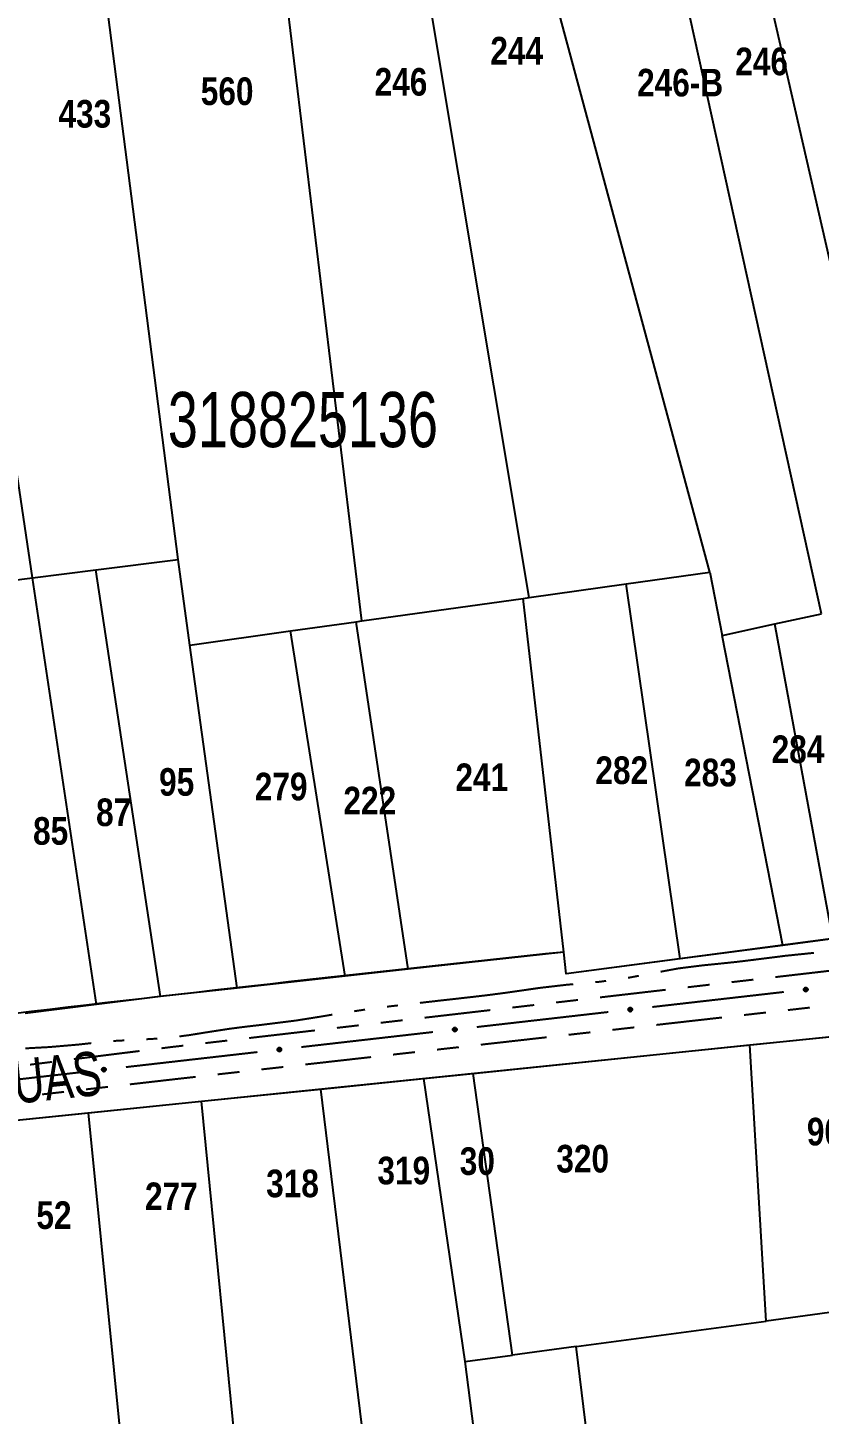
# Model space of a CAD drawing. Extents: x 203591 to 208218, y 4854879 to 4857795.
# Drawn here: x 204880.2 to 204951.9, y 4855756 to 4855881.5 of the extents above; entities that cross this region are included whole.
import ezdxf
from ezdxf.enums import TextEntityAlignment as Align

# ---------------------------------------------------------------- set-up
doc = ezdxf.new("R2010")
doc.units = 0
doc.header["$LTSCALE"] = 1.5
doc.header["$MEASUREMENT"] = 0
doc.linetypes.add('PHANTOMX2', pattern=[5, 2.5, -0.5, 0.5, -0.5, 0.5, -0.5])
for name, color, linetype in [('CD-MALHA-LOTES', 40, 'CONTINUOUS'), ('CD_TXT_QUADRA', 7, 'CONTINUOUS'), ('HD-VALAS-DRENOS', 170, 'CONTINUOUS'), ('RU-QUADRAS', 210, 'CONTINUOUS'), ('SV-EIXO-RUA-N-PAV', 6, 'CONTINUOUS'), ('SV-RUA-NAO-PAV-S-GUIA-C-GUIA', 7, 'PHANTOMX2'), ('SV-TXT-RUA-N-PAV-S-GUIA-C-GUIA', 7, 'CONTINUOUS'), ('Th_NmrPorta', 7, 'CONTINUOUS')]:
    doc.layers.add(name, color=color, linetype=linetype)
doc.styles.add('ARIAL', font='ARIAL.TTF')
doc.styles.get("Standard").update_dxf_attribs({"font": 'swisscbo.ttf'})

msp = doc.modelspace()

# ---------------------------------------------------------------- linework, layer by layer
at = {"layer": 'CD-MALHA-LOTES', "linetype": 'Continuous', "flags": 128}
for points in [[(204925.59, 4855829.92), (204915.98, 4855887.47)], [(204959.78, 4855830.16), (204946.62, 4855887.61)], [(204910.43, 4855827.8), (204903.43, 4855885.8)], [(204952.08, 4855828.46), (204939.41, 4855886.01)], [(204893.79, 4855833.37), (204887.34, 4855883.66)], [(204941.96, 4855832.21), (204928.13, 4855883.51)], [(204880.6, 4855831.71), (204873.12, 4855881.76)], [(204886.32, 4855832.43), (204893.79, 4855833.37)], [(204894.86, 4855825.62), (204893.79, 4855833.37)], [(204874.12, 4855830.89), (204880.6, 4855831.71)], [(204880.6, 4855831.71), (204886.32, 4855832.43)], [(204886.38, 4855793.07), (204880.6, 4855831.71)], [(204892.18, 4855793.79), (204886.32, 4855832.43)], [(204934.38, 4855831.15), (204941.96, 4855832.21)], [(204941.96, 4855832.21), (204943.08, 4855826.48)], [(204925.59, 4855829.92), (204934.38, 4855831.15)], [(204939.29, 4855797.2), (204934.38, 4855831.15)], [(204910.43, 4855827.8), (204925.06, 4855829.84)], [(204925.06, 4855829.84), (204925.59, 4855829.92)], [(204928.74, 4855797.82), (204925.06, 4855829.84)], [(204903.96, 4855826.9), (204909.92, 4855827.73)], [(204909.92, 4855827.73), (204910.43, 4855827.8)], [(204914.63, 4855796.26), (204909.92, 4855827.73)], [(204947.86, 4855827.53), (204952.08, 4855828.46)], [(204894.86, 4855825.62), (204903.96, 4855826.9)], [(204908.93, 4855795.64), (204903.96, 4855826.9)], [(204943.08, 4855826.48), (204947.86, 4855827.53)], [(204948.59, 4855798.42), (204943.08, 4855826.48)], [(204953.1, 4855799.02), (204947.86, 4855827.53)], [(204899.15, 4855794.56), (204894.86, 4855825.62)], [(204953.1, 4855799.02), (204948.59, 4855798.42)], [(204928.74, 4855797.82), (204914.63, 4855796.26)], [(204928.96, 4855795.83), (204928.74, 4855797.82)], [(204948.59, 4855798.42), (204939.29, 4855797.2)], [(204939.29, 4855797.2), (204928.96, 4855795.83)], [(204908.93, 4855795.64), (204899.15, 4855794.56)], [(204914.63, 4855796.26), (204908.93, 4855795.64)], [(204892.18, 4855793.79), (204886.38, 4855793.07)], [(204899.15, 4855794.56), (204892.18, 4855793.79)], [(204886.38, 4855793.07), (204879.93, 4855792.26)], [(204945.59, 4855789.4), (204954.32, 4855790.29)], [(204920.52, 4855786.82), (204945.59, 4855789.4)], [(204947.08, 4855764.39), (204945.59, 4855789.4)], [(204906.73, 4855785.41), (204916.06, 4855786.37)], [(204916.06, 4855786.37), (204920.52, 4855786.82)], [(204919.78, 4855760.74), (204916.06, 4855786.37)], [(204924.08, 4855761.32), (204920.52, 4855786.82)], [(204895.92, 4855784.3), (204906.73, 4855785.41)], [(204910.92, 4855751.06), (204906.73, 4855785.41)], [(204885.66, 4855783.25), (204895.92, 4855784.3)], [(204899.33, 4855749.67), (204895.92, 4855784.3)], [(204872.91, 4855781.96), (204885.66, 4855783.25)], [(204889.14, 4855748.45), (204885.66, 4855783.25)], [(204953.48, 4855765.25), (204947.08, 4855764.39)], [(204929.86, 4855762.09), (204947.08, 4855764.39)], [(204919.78, 4855760.74), (204924.08, 4855761.32)], [(204929.86, 4855762.09), (204924.08, 4855761.32)], [(204937.28, 4855701.35), (204929.86, 4855762.09)], [(204920.89, 4855752.26), (204919.78, 4855760.74)]]:
    msp.add_lwpolyline(points, dxfattribs=at)
at = {"layer": 'HD-VALAS-DRENOS', "const_width": 0.18, "flags": 128}
for points in [[(204948.83, 4855797.48), (204946.42358, 4855797.175867)], [(204949.401455, 4855797.538457), (204948.83, 4855797.48)], [(204951.391072, 4855797.741989), (204949.401455, 4855797.538457)], [(204939.09, 4855796.33), (204937.499733, 4855796.035325)], [(204939.469625, 4855796.378113), (204939.09, 4855796.33)], [(204941.264113, 4855796.605544), (204939.469625, 4855796.378113)], [(204941.454308, 4855796.624702), (204941.264113, 4855796.605544)], [(204942.757179, 4855796.755946), (204941.454308, 4855796.624702)], [(204943.444022, 4855796.827261), (204942.757179, 4855796.755946)], [(204944.364652, 4855796.922852), (204943.444022, 4855796.827261)], [(204944.438529, 4855796.931831), (204944.364652, 4855796.922852)], [(204945.853931, 4855797.103873), (204944.438529, 4855796.931831)], [(204946.42358, 4855797.175867), (204945.853931, 4855797.103873)], [(204932.002245, 4855795.128069), (204931.577452, 4855795.088429)], [(204932.570035, 4855795.207799), (204932.002245, 4855795.128069)], [(204934.665742, 4855795.502082), (204934.550604, 4855795.485914)], [(204935.533815, 4855795.667709), (204934.665742, 4855795.502082)], [(204920.222195, 4855793.72589), (204918.670744, 4855793.551669)], [(204920.658043, 4855793.77668), (204920.222195, 4855793.72589)], [(204921.712169, 4855793.899523), (204920.658043, 4855793.77668)], [(204922.643046, 4855794.020776), (204921.712169, 4855793.899523)], [(204923.602134, 4855794.145704), (204922.643046, 4855794.020776)], [(204923.634603, 4855794.150416), (204923.602134, 4855794.145704)], [(204925.086719, 4855794.361166), (204923.634603, 4855794.150416)], [(204925.614009, 4855794.436685), (204925.086719, 4855794.361166)], [(204926.57165, 4855794.573842), (204925.614009, 4855794.436685)], [(204926.604021, 4855794.57759), (204926.57165, 4855794.573842)], [(204929.013207, 4855794.856632), (204926.604021, 4855794.57759)], [(204929.585687, 4855794.907185), (204929.013207, 4855794.856632)], [(204910.727081, 4855792.606769), (204909.738323, 4855792.457248)], [(204913.703025, 4855792.984477), (204912.709799, 4855792.868276)], [(204917.699378, 4855793.442589), (204915.689826, 4855793.213846)], [(204918.670744, 4855793.551669), (204917.699378, 4855793.442589)], [(204900.833264, 4855791.163867), (204899.973951, 4855791.063953)], [(204901.464096, 4855791.237217), (204900.833264, 4855791.163867)], [(204901.826184, 4855791.282574), (204901.464096, 4855791.237217)], [(204904.44, 4855791.61), (204901.826184, 4855791.282574)], [(204904.801197, 4855791.667569), (204904.44, 4855791.61)], [(204906.769682, 4855791.98132), (204904.801197, 4855791.667569)], [(204906.776256, 4855791.982433), (204906.769682, 4855791.98132)], [(204907.762197, 4855792.14953), (204906.776256, 4855791.982433)], [(204891.915367, 4855789.977329), (204890.916921, 4855789.92161)], [(204894.785655, 4855790.291934), (204893.904012, 4855790.178074)], [(204894.89525, 4855790.309761), (204894.785655, 4855790.291934)], [(204896.267326, 4855790.532951), (204894.89525, 4855790.309761)], [(204896.870092, 4855790.625897), (204896.267326, 4855790.532951)], [(204898.48548, 4855790.874991), (204896.870092, 4855790.625897)], [(204898.848089, 4855790.921024), (204898.48548, 4855790.874991)], [(204899.973951, 4855791.063953), (204898.848089, 4855790.921024)], [(204880.60633, 4855789.130216), (204879.950767, 4855789.093298)], [(204880.949229, 4855789.148718), (204880.60633, 4855789.130216)], [(204882.104371, 4855789.211052), (204880.949229, 4855789.148718)], [(204882.944479, 4855789.28293), (204882.104371, 4855789.211052)], [(204884.76603, 4855789.438781), (204882.944479, 4855789.28293)], [(204884.936736, 4855789.458086), (204884.76603, 4855789.438781)], [(204885.930402, 4855789.570461), (204884.936736, 4855789.458086)], [(204888.186388, 4855789.780181), (204887.921658, 4855789.756472)], [(204888.919737, 4855789.815749), (204888.186388, 4855789.780181)]]:
    msp.add_lwpolyline(points, dxfattribs=at)
at = {"layer": 'RU-QUADRAS', "color": 6, "linetype": 'Continuous'}
msp.add_lwpolyline([(205011.79, 4855806.79), (204928.96, 4855795.83), (204928.74, 4855797.82, 0.0071697533), (204822.37, 4855785.08), (204793.61, 4855779.96), (204775.29, 4855773.17), (204757.39, 4855769.85), (204738.03, 4855760.89), (204724.97, 4855762.78), (204723.73, 4855757.76), (204664.24, 4855762.88), (204665.09, 4855772.42), (204668.36, 4855781.52), (204669.07, 4855785.22), (204683.02, 4855788.92), (204706.64, 4855787.56), (204735.25, 4855863.86), (204799.11, 4855872.3), (204799.11, 4855871.43), (204872.83, 4855883.51), (204873.12, 4855881.76), (204926.68, 4855888.9), (204928.13, 4855883.51), (204959.64, 4855890.5)], format="xyb", dxfattribs=at)
msp.add_lwpolyline([(205003.53, 4855702.96), (204927.62, 4855701.12), (204927.89, 4855699.12), (204871.88, 4855695.7), (204872.17, 4855692.29), (204794.88, 4855689.44), (204782.43, 4855690.3), (204783.2, 4855695.12), (204732.27, 4855705.31), (204709, 4855715.52), (204710.05, 4855718.36), (204669.07, 4855731.64), (204665.56, 4855743.8), (204666.65, 4855752.85), (204739.24, 4855754.13), (204797.38, 4855772.49), (204815.41, 4855773.93), (204815.6, 4855775.48), (204854.95, 4855775.33), (204855.09, 4855779.03), (204873.02, 4855780.6), (204872.91, 4855781.96), (205036.91, 4855798.77)], dxfattribs=at)
at = {"layer": 'SV-EIXO-RUA-N-PAV', "const_width": 0.18, "flags": 128}
for points in [[(204936.74479, 4855792.840576), (204948.667409, 4855794.201148)], [(204920.847965, 4855791.02648), (204932.770584, 4855792.387052)], [(204904.95114, 4855789.212383), (204916.873759, 4855790.572956)], [(204889.054315, 4855787.398287), (204900.976934, 4855788.758859)], [(204873.157489, 4855785.584191), (204885.080108, 4855786.944763)]]:
    msp.add_lwpolyline(points, dxfattribs=at)
at = {"layer": 'SV-EIXO-RUA-N-PAV', "flags": 128}
for points in [[(204950.499277, 4855794.52099), (204950.529171, 4855794.559699), (204950.562779, 4855794.586855), (204950.597329, 4855794.601436), (204950.631219, 4855794.606361), (204950.666458, 4855794.607493), (204950.702238, 4855794.600797), (204950.740303, 4855794.584568), (204950.779344, 4855794.554853), (204950.8049, 4855794.518597), (204950.821007, 4855794.485489), (204950.828177, 4855794.450446), (204950.828704, 4855794.416195), (204950.820519, 4855794.379259), (204950.803696, 4855794.340844), (204950.772866, 4855794.30231), (204950.739735, 4855794.275913), (204950.705947, 4855794.262687), (204950.670671, 4855794.255702), (204950.634681, 4855794.254977), (204950.599597, 4855794.261753), (204950.560949, 4855794.278761), (204950.52332, 4855794.309694), (204950.496615, 4855794.342437), (204950.482918, 4855794.376031), (204950.476823, 4855794.410915), (204950.475257, 4855794.446245), (204950.480491, 4855794.482492), (204950.499277, 4855794.52099)], [(204934.602452, 4855792.706894), (204934.632346, 4855792.745603), (204934.665954, 4855792.772759), (204934.700503, 4855792.78734), (204934.734394, 4855792.792264), (204934.769632, 4855792.793397), (204934.805412, 4855792.7867), (204934.843478, 4855792.770472), (204934.882519, 4855792.740757), (204934.908074, 4855792.7045), (204934.924182, 4855792.671393), (204934.931351, 4855792.63635), (204934.931878, 4855792.602099), (204934.923693, 4855792.565163), (204934.90687, 4855792.526748), (204934.876041, 4855792.488214), (204934.84291, 4855792.461817), (204934.809122, 4855792.448591), (204934.773846, 4855792.441606), (204934.737856, 4855792.440881), (204934.702772, 4855792.447657), (204934.664124, 4855792.464664), (204934.626494, 4855792.495597), (204934.59979, 4855792.528341), (204934.586092, 4855792.561934), (204934.579998, 4855792.596818), (204934.578432, 4855792.632149), (204934.583666, 4855792.668396), (204934.602452, 4855792.706894)], [(204918.705627, 4855790.892798), (204918.735521, 4855790.931507), (204918.769129, 4855790.958662), (204918.803678, 4855790.973244), (204918.837568, 4855790.978168), (204918.872807, 4855790.979301), (204918.908587, 4855790.972604), (204918.946653, 4855790.956375), (204918.985694, 4855790.92666), (204919.011249, 4855790.890404), (204919.027357, 4855790.857297), (204919.034526, 4855790.822254), (204919.035053, 4855790.788003), (204919.026868, 4855790.751066), (204919.010045, 4855790.712651), (204918.979215, 4855790.674117), (204918.946085, 4855790.647721), (204918.912296, 4855790.634494), (204918.877021, 4855790.62751), (204918.841031, 4855790.626785), (204918.805946, 4855790.63356), (204918.767299, 4855790.650568), (204918.729669, 4855790.681501), (204918.702964, 4855790.714244), (204918.689267, 4855790.747838), (204918.683173, 4855790.782722), (204918.681607, 4855790.818052), (204918.686841, 4855790.854299), (204918.705627, 4855790.892798)], [(204902.808802, 4855789.078701), (204902.838696, 4855789.11741), (204902.872303, 4855789.144566), (204902.906853, 4855789.159147), (204902.940743, 4855789.164071), (204902.975982, 4855789.165204), (204903.011762, 4855789.158508), (204903.049827, 4855789.142279), (204903.088868, 4855789.112564), (204903.114424, 4855789.076308), (204903.130531, 4855789.0432), (204903.137701, 4855789.008157), (204903.138228, 4855788.973906), (204903.130043, 4855788.93697), (204903.11322, 4855788.898555), (204903.08239, 4855788.860021), (204903.049259, 4855788.833624), (204903.015471, 4855788.820398), (204902.980195, 4855788.813413), (204902.944206, 4855788.812688), (204902.909121, 4855788.819464), (204902.870474, 4855788.836472), (204902.832844, 4855788.867405), (204902.806139, 4855788.900148), (204902.792442, 4855788.933742), (204902.786347, 4855788.968626), (204902.784781, 4855789.003956), (204902.790015, 4855789.040203), (204902.808802, 4855789.078701)], [(204886.911976, 4855787.264605), (204886.94187, 4855787.303314), (204886.975478, 4855787.33047), (204887.010028, 4855787.345051), (204887.043918, 4855787.349975), (204887.079157, 4855787.351108), (204887.114937, 4855787.344411), (204887.153002, 4855787.328183), (204887.192043, 4855787.298468), (204887.217598, 4855787.262211), (204887.233706, 4855787.229104), (204887.240876, 4855787.194061), (204887.241402, 4855787.15981), (204887.233217, 4855787.122874), (204887.216395, 4855787.084459), (204887.185565, 4855787.045925), (204887.152434, 4855787.019528), (204887.118646, 4855787.006302), (204887.08337, 4855786.999317), (204887.04738, 4855786.998592), (204887.012296, 4855787.005368), (204886.973648, 4855787.022375), (204886.936018, 4855787.053308), (204886.909314, 4855787.086052), (204886.895616, 4855787.119645), (204886.889522, 4855787.154529), (204886.887956, 4855787.18986), (204886.89319, 4855787.226107), (204886.911976, 4855787.264605)]]:
    msp.add_lwpolyline(points, close=True, dxfattribs=at)
for points in [[(204950.475257, 4855794.446245), (204950.8049, 4855794.518597)], [(204950.476823, 4855794.410915), (204950.821007, 4855794.485489)], [(204950.479679, 4855794.430098), (204950.807809, 4855794.503251)], [(204950.480491, 4855794.482492), (204950.779344, 4855794.554853)], [(204950.482501, 4855794.393338), (204950.823141, 4855794.465172)], [(204950.48259, 4855794.464764), (204950.787518, 4855794.536643)], [(204950.482918, 4855794.376031), (204950.828177, 4855794.450446)], [(204950.490924, 4855794.50005), (204950.756535, 4855794.567442)], [(204950.493302, 4855794.358863), (204950.825499, 4855794.43248)], [(204950.496615, 4855794.342437), (204950.828704, 4855794.416195)], [(204950.499277, 4855794.52099), (204950.740303, 4855794.584568)], [(204950.512237, 4855794.325316), (204950.820031, 4855794.396149)], [(204950.516418, 4855794.541414), (204950.71397, 4855794.591425)], [(204950.52332, 4855794.309694), (204950.820519, 4855794.379259)], [(204950.529171, 4855794.559699), (204950.702238, 4855794.600797)], [(204950.545776, 4855794.296183), (204950.80914, 4855794.359198)], [(204950.548263, 4855794.575262), (204950.675664, 4855794.602161)], [(204950.560949, 4855794.278761), (204950.803696, 4855794.340844)], [(204950.562779, 4855794.586855), (204950.666458, 4855794.607493)], [(204950.585475, 4855794.273245), (204950.780626, 4855794.320236)], [(204950.599597, 4855794.261753), (204950.772866, 4855794.30231)], [(204950.621379, 4855794.259489), (204950.749981, 4855794.287898)], [(204950.634681, 4855794.254977), (204950.739735, 4855794.275913)], [(204934.578432, 4855792.632149), (204934.908074, 4855792.7045)], [(204934.579998, 4855792.596818), (204934.924182, 4855792.671393)], [(204934.582854, 4855792.616001), (204934.910984, 4855792.689154)], [(204934.583666, 4855792.668396), (204934.882519, 4855792.740757)], [(204934.585675, 4855792.579242), (204934.926316, 4855792.651076)], [(204934.585765, 4855792.650668), (204934.890692, 4855792.722547)], [(204934.586092, 4855792.561934), (204934.931351, 4855792.63635)], [(204934.594098, 4855792.685954), (204934.85971, 4855792.753346)], [(204934.596476, 4855792.544767), (204934.928673, 4855792.618384)], [(204934.59979, 4855792.528341), (204934.931878, 4855792.602099)], [(204934.602452, 4855792.706894), (204934.843478, 4855792.770472)], [(204934.615412, 4855792.51122), (204934.923206, 4855792.582052)], [(204934.619592, 4855792.727317), (204934.817145, 4855792.777329)], [(204934.626494, 4855792.495597), (204934.923693, 4855792.565163)], [(204934.632346, 4855792.745603), (204934.805412, 4855792.7867)], [(204934.648951, 4855792.482086), (204934.912315, 4855792.545102)], [(204934.651438, 4855792.761166), (204934.778839, 4855792.788065)], [(204934.664124, 4855792.464664), (204934.90687, 4855792.526748)], [(204934.665954, 4855792.772759), (204934.769632, 4855792.793397)], [(204934.68865, 4855792.459149), (204934.8838, 4855792.50614)], [(204934.702772, 4855792.447657), (204934.876041, 4855792.488214)], [(204934.724554, 4855792.445392), (204934.853156, 4855792.473802)], [(204934.737856, 4855792.440881), (204934.84291, 4855792.461817)], [(204918.681607, 4855790.818052), (204919.011249, 4855790.890404)], [(204918.683173, 4855790.782722), (204919.027357, 4855790.857297)], [(204918.686028, 4855790.801905), (204919.014158, 4855790.875058)], [(204918.686841, 4855790.854299), (204918.985694, 4855790.92666)], [(204918.68885, 4855790.765146), (204919.029491, 4855790.83698)], [(204918.688939, 4855790.836572), (204918.993867, 4855790.90845)], [(204918.689267, 4855790.747838), (204919.034526, 4855790.822254)], [(204918.697273, 4855790.871857), (204918.962885, 4855790.939249)], [(204918.699651, 4855790.730671), (204919.031848, 4855790.804288)], [(204918.702964, 4855790.714244), (204919.035053, 4855790.788003)], [(204918.705627, 4855790.892798), (204918.946653, 4855790.956375)], [(204918.718586, 4855790.697124), (204919.02638, 4855790.767956)], [(204918.722767, 4855790.913221), (204918.92032, 4855790.963233)], [(204918.729669, 4855790.681501), (204919.026868, 4855790.751066)], [(204918.735521, 4855790.931507), (204918.908587, 4855790.972604)], [(204918.752125, 4855790.66799), (204919.01549, 4855790.731005)], [(204918.754612, 4855790.947069), (204918.882014, 4855790.973969)], [(204918.767299, 4855790.650568), (204919.010045, 4855790.712651)], [(204918.769129, 4855790.958662), (204918.872807, 4855790.979301)], [(204918.791824, 4855790.645053), (204918.986975, 4855790.692043)], [(204918.805946, 4855790.63356), (204918.979215, 4855790.674117)], [(204918.827729, 4855790.631296), (204918.956331, 4855790.659705)], [(204918.841031, 4855790.626785), (204918.946085, 4855790.647721)], [(204902.784781, 4855789.003956), (204903.114424, 4855789.076308)], [(204902.786347, 4855788.968626), (204903.130531, 4855789.0432)], [(204902.789203, 4855788.987809), (204903.117333, 4855789.060962)], [(204902.790015, 4855789.040203), (204903.088868, 4855789.112564)], [(204902.792025, 4855788.951049), (204903.132665, 4855789.022883)], [(204902.792114, 4855789.022475), (204903.097042, 4855789.094354)], [(204902.792442, 4855788.933742), (204903.137701, 4855789.008157)], [(204902.800448, 4855789.057761), (204903.06606, 4855789.125153)], [(204902.802826, 4855788.916574), (204903.135023, 4855788.990191)], [(204902.806139, 4855788.900148), (204903.138228, 4855788.973906)], [(204902.808802, 4855789.078701), (204903.049827, 4855789.142279)], [(204902.821761, 4855788.883027), (204903.129555, 4855788.95386)], [(204902.825942, 4855789.099125), (204903.023495, 4855789.149136)], [(204902.832844, 4855788.867405), (204903.130043, 4855788.93697)], [(204902.838696, 4855789.11741), (204903.011762, 4855789.158508)], [(204902.8553, 4855788.853893), (204903.118665, 4855788.916909)], [(204902.857787, 4855789.132973), (204902.985188, 4855789.159872)], [(204902.870474, 4855788.836472), (204903.11322, 4855788.898555)], [(204902.872303, 4855789.144566), (204902.975982, 4855789.165204)], [(204902.894999, 4855788.830956), (204903.09015, 4855788.877947)], [(204902.909121, 4855788.819464), (204903.08239, 4855788.860021)], [(204902.930903, 4855788.8172), (204903.059506, 4855788.845609)], [(204902.944206, 4855788.812688), (204903.049259, 4855788.833624)], [(204886.887956, 4855787.18986), (204887.217598, 4855787.262211)], [(204886.889522, 4855787.154529), (204887.233706, 4855787.229104)], [(204886.892378, 4855787.173712), (204887.220508, 4855787.246865)], [(204886.89319, 4855787.226107), (204887.192043, 4855787.298468)], [(204886.895199, 4855787.136953), (204887.23584, 4855787.208787)], [(204886.895289, 4855787.208379), (204887.200216, 4855787.280258)], [(204886.895616, 4855787.119645), (204887.240876, 4855787.194061)], [(204886.903622, 4855787.243664), (204887.169234, 4855787.311056)], [(204886.906, 4855787.102478), (204887.238197, 4855787.176095)], [(204886.909314, 4855787.086052), (204887.241402, 4855787.15981)], [(204886.911976, 4855787.264605), (204887.153002, 4855787.328183)], [(204886.924936, 4855787.068931), (204887.23273, 4855787.139763)], [(204886.929116, 4855787.285028), (204887.126669, 4855787.33504)], [(204886.936018, 4855787.053308), (204887.233217, 4855787.122874)], [(204886.94187, 4855787.303314), (204887.114937, 4855787.344411)], [(204886.958475, 4855787.039797), (204887.221839, 4855787.102813)], [(204886.960962, 4855787.318877), (204887.088363, 4855787.345776)], [(204886.973648, 4855787.022375), (204887.216395, 4855787.084459)], [(204886.975478, 4855787.33047), (204887.079157, 4855787.351108)], [(204886.998174, 4855787.01686), (204887.193324, 4855787.063851)], [(204887.012296, 4855787.005368), (204887.185565, 4855787.045925)], [(204887.034078, 4855787.003103), (204887.16268, 4855787.031513)], [(204887.04738, 4855786.998592), (204887.152434, 4855787.019528)]]:
    msp.add_lwpolyline(points, dxfattribs=at)
at = {"layer": 'SV-RUA-NAO-PAV-S-GUIA-C-GUIA', "const_width": 0.18, "flags": 128}
for points in [[(204953.863664, 4855796.240028), (204947.903468, 4855795.550052)], [(204945.916736, 4855795.32006), (204943.930004, 4855795.090069)], [(204937.969808, 4855794.400093), (204932.009612, 4855793.710117)], [(204941.943272, 4855794.860077), (204939.95654, 4855794.630085)], [(204922.075953, 4855792.560158), (204916.115757, 4855791.870182)], [(204926.049417, 4855793.020141), (204924.062685, 4855792.79015)], [(204930.022881, 4855793.480125), (204928.036149, 4855793.250133)], [(204949.035165, 4855792.562982), (204951.02258, 4855792.786997)], [(204910.155561, 4855791.180206), (204908.168829, 4855790.950214)], [(204914.129025, 4855791.64019), (204912.142293, 4855791.410198)], [(204937.110677, 4855791.218892), (204943.072921, 4855791.890937)], [(204945.060336, 4855792.114952), (204947.04775, 4855792.338967)], [(204906.182097, 4855790.720222), (204900.221902, 4855790.030247)], [(204921.211359, 4855789.426772), (204927.173603, 4855790.098817)], [(204929.161018, 4855790.322832), (204931.148433, 4855790.546847)], [(204933.135847, 4855790.770862), (204935.123262, 4855790.994877)], [(204890.291148, 4855788.856109), (204884.337225, 4855788.113954)], [(204893.05, 4855789.2), (204892.27579, 4855789.103495)], [(204893.26834, 4855789.225275), (204893.05, 4855789.2)], [(204894.261706, 4855789.340271), (204893.26834, 4855789.225275)], [(204898.23517, 4855789.800255), (204896.248438, 4855789.570263)], [(204913.2617, 4855788.530712), (204915.249115, 4855788.754727)], [(204917.23653, 4855788.978742), (204919.223944, 4855789.202757)], [(204882.352584, 4855787.866568), (204880.367943, 4855787.619183)], [(204901.337212, 4855787.186622), (204903.324626, 4855787.410637)], [(204905.312041, 4855787.634652), (204911.274285, 4855788.306697)], [(204889.413481, 4855785.835863), (204893.387584, 4855786.290286)], [(204893.387584, 4855786.290286), (204893.56, 4855786.31)], [(204893.56, 4855786.31), (204895.374968, 4855786.514577)], [(204897.362382, 4855786.738592), (204899.349797, 4855786.962607)], [(204881.465273, 4855784.927019), (204883.452325, 4855785.15423)], [(204885.439377, 4855785.381441), (204887.426429, 4855785.608652)]]:
    msp.add_lwpolyline(points, dxfattribs=at)

# ---------------------------------------------------------------- texts
at = {"layer": 'CD_TXT_QUADRA', "style": 'ARIAL', "width": 0.7}
msp.add_text('318825136', height=5, dxfattribs=at).set_placement((204892.86, 4855843.54))
at = {"layer": 'SV-TXT-RUA-N-PAV-S-GUIA-C-GUIA', "style": 'ARIAL', "width": 0.7}
msp.add_text('ÁGUAS', height=4, rotation=6, dxfattribs=at).set_placement((204873.412151, 4855783.479374))
at = {"layer": 'Th_NmrPorta', "color": 1}
for s, p in [('244', (204922.077539, 4855879.445567)), ('246', (204944.266381, 4855878.472174)), ('246', (204911.587539, 4855876.625567)), ('560', (204895.837539, 4855875.775567)), ('246-B', (204935.373078, 4855876.553304)), ('433', (204882.947539, 4855873.735567)), ('284', (204947.563078, 4855816.183304)), ('282', (204931.593078, 4855814.283304)), ('283', (204939.633078, 4855814.073304)), ('95', (204892.063078, 4855813.223304)), ('279', (204900.733078, 4855812.803304)), ('241', (204918.913078, 4855813.643304)), ('222', (204908.763078, 4855811.533304)), ('87', (204886.353078, 4855810.473304)), ('85', (204880.643078, 4855808.783304)), ('90', (204950.753917, 4855781.554661)), ('30', (204919.303917, 4855778.884661)), ('320', (204928.053917, 4855779.104661)), ('319', (204911.843917, 4855778.034661)), ('318', (204901.763917, 4855776.864661)), ('277', (204890.783917, 4855775.694661)), ('52', (204880.944558, 4855773.991))]:
    msp.add_text(s, height=2.5, dxfattribs=at).set_placement(p, align=Align.MIDDLE_LEFT)

doc.saveas('drawing.dxf')
